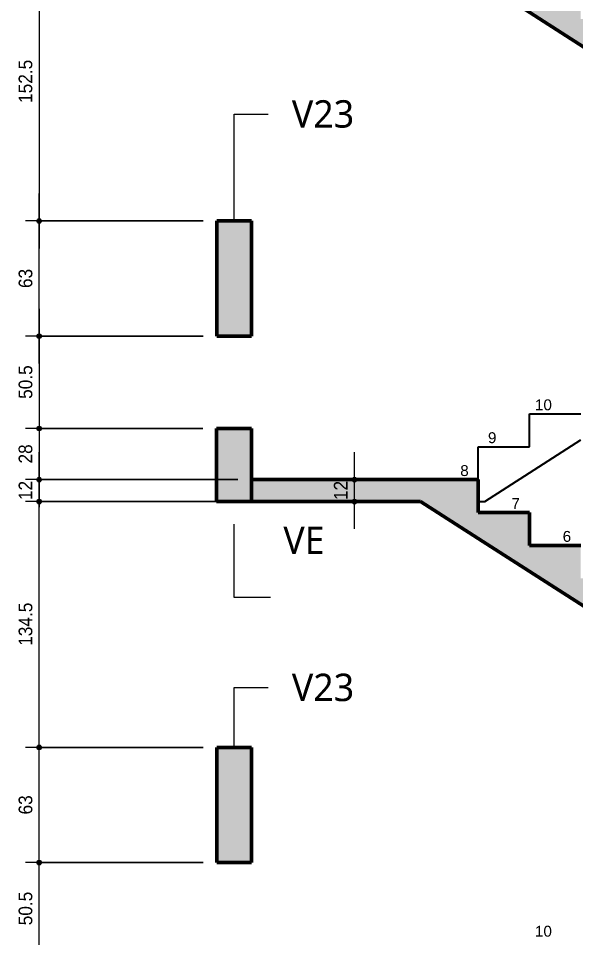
# Model space of a CAD drawing. Extents: x -875 to 3162, y 79010 to 88037.
# Drawn here: x 6 to 311, y 80090 to 80593 of the extents above; entities that cross this region are included whole.
import ezdxf

# ---------------------------------------------------------------- set-up
doc = ezdxf.new("R2010")
doc.units = 0
for name, color, linetype, lineweight in [('A-ANNO-DIMS', 7, 'Continuous', 9), ('A-ANNO-DIMS-50', 7, 'Continuous', 9), ('S-BEAM', 7, 'Continuous', 25), ('S-BEAM-IDEN', 7, 'Continuous', 9), ('S-STRS', 7, 'Continuous', 25), ('S-STRS-ANNO', 7, 'Continuous', 18)]:
    doc.layers.add(name, color=color, linetype=linetype, lineweight=lineweight)
doc.layers.add('A-DETL', color=94, linetype='Continuous', lineweight=18, true_color=0x00a600)
doc.styles.add('Arial', font='arial.ttf', dxfattribs={"height": 5.953125})
doc.styles.add('Arial_1', font='arial.ttf', dxfattribs={"width": 0.9, "height": 7.5})
doc.styles.add('Gadugi_1', font='gadugi.ttf', dxfattribs={"height": 15})
doc.dimstyles.new('PED_1_5mm_ESQ', dxfattribs={"dimscale": 30.48, "dimtxt": 7.651945, "dimasz": 0.328084, "dimexe": 0.246063, "dimexo": 0.246063, "dimgap": 0.049213, "dimtad": 1, "dimdec": 1, "dimrnd": 0.5, "dimdsep": 46, "dimtxsty": 'Arial_1', "dimblk1": 'DOTSMALL', "dimblk2": 'DOTSMALL', "dimsah": 1, "dimcen": 0.09, "dimdle": 0.492126, "dimazin": 0, "dimtfac": 1, "dimtdec": 4, "dimtix": 1, "dimtmove": 0, "dimatfit": 3, "dimfxl": 1, "dimtvp": 1, "dimtolj": 1, "dimtzin": 0, "dimarcsym": 2})

# ---------------------------------------------------------------- blocks, each defined once
blk = doc.blocks.new('DIMBLOCK56-CT A 003 - CORTE D_1 ESCADA TÉRREO A 5PAV')
at = {"layer": 'A-ANNO-DIMS-50', "transparency": 16777216}
h = blk.add_hatch(color=256, dxfattribs=at)
edge = h.paths.add_edge_path(flags=0)
edge.add_arc((17.59, 80131), 1.25, 0, 360)
h = blk.add_hatch(color=256, dxfattribs=at)
edge = h.paths.add_edge_path(flags=0)
edge.add_arc((17.59, 80080.5), 1.25, 0, 360)
for p, q in [((107.22, 80131), (10.09, 80131)), ((17.59, 80080.5), (17.59, 80131)), ((17.59, 80131), (107.22, 80131)), ((107.1, 80080.5), (10.09, 80080.5)), ((17.59, 80080.5), (107.1, 80080.5))]:
    blk.add_line(p, q, dxfattribs=at)
for centre in [(17.59, 80131), (17.59, 80080.5)]:
    blk.add_circle(centre, 1.25, dxfattribs=at)
at = {"layer": 'A-ANNO-DIMS-50', "color": 0, "transparency": 16777216, "insert": (6.35, 80096.69), "char_height": 7.5, "width": 21.7551, "attachment_point": 1, "rotation": 90, "line_spacing_factor": 0.941778, "style": 'Arial_1'}
blk.add_mtext('50.5', dxfattribs=at)
blk = doc.blocks.new('_DotSmall')
at = {"color": 0, "linetype": 'ByBlock', "const_width": 0.5}
blk.add_lwpolyline([(-0.0625, 0, 1), (0.0625, 0, 1)], format="xyb", close=True, dxfattribs=at)
blk = doc.blocks.new('DIMBLOCK57-CT A 003 - CORTE D_1 ESCADA TÉRREO A 5PAV')
at = {"layer": 'A-ANNO-DIMS-50', "transparency": 16777216}
h = blk.add_hatch(color=256, dxfattribs=at)
edge = h.paths.add_edge_path(flags=0)
edge.add_arc((17.59, 80194), 1.25, 0, 360)
h = blk.add_hatch(color=256, dxfattribs=at)
edge = h.paths.add_edge_path(flags=0)
edge.add_arc((17.59, 80131), 1.25, 0, 360)
for p, q in [((107.22, 80194), (10.09, 80194)), ((17.59, 80131), (17.59, 80194)), ((17.59, 80194), (107.22, 80194)), ((107.22, 80131), (10.09, 80131)), ((17.59, 80131), (107.22, 80131))]:
    blk.add_line(p, q, dxfattribs=at)
for centre in [(17.59, 80194), (17.59, 80131)]:
    blk.add_circle(centre, 1.25, dxfattribs=at)
at = {"layer": 'A-ANNO-DIMS-50', "color": 0, "transparency": 16777216, "insert": (6.35, 80157.32), "char_height": 7.5, "width": 12.4315, "attachment_point": 1, "rotation": 90, "line_spacing_factor": 0.941778, "style": 'Arial_1'}
blk.add_mtext('63', dxfattribs=at)
blk = doc.blocks.new('DIMBLOCK58-CT A 003 - CORTE D_1 ESCADA TÉRREO A 5PAV')
at = {"layer": 'A-ANNO-DIMS-50', "transparency": 16777216}
h = blk.add_hatch(color=256, dxfattribs=at)
edge = h.paths.add_edge_path(flags=0)
edge.add_arc((17.59, 80328.5), 1.25, 0, 360)
h = blk.add_hatch(color=256, dxfattribs=at)
edge = h.paths.add_edge_path(flags=0)
edge.add_arc((17.59, 80194), 1.25, 0, 360)
for p, q in [((17.59, 80194), (17.59, 80343.5)), ((126.22, 80328.5), (10.09, 80328.5)), ((17.59, 80328.5), (126.22, 80328.5)), ((107.22, 80194), (10.09, 80194)), ((17.59, 80194), (107.22, 80194))]:
    blk.add_line(p, q, dxfattribs=at)
for centre in [(17.59, 80328.5), (17.59, 80194)]:
    blk.add_circle(centre, 1.25, dxfattribs=at)
at = {"layer": 'A-ANNO-DIMS-50', "color": 0, "transparency": 16777216, "insert": (6.35, 80249.6), "char_height": 7.5, "width": 27.9708, "attachment_point": 1, "rotation": 90, "line_spacing_factor": 0.941778, "style": 'Arial_1'}
blk.add_mtext('134.5', dxfattribs=at)
blk = doc.blocks.new('DIMBLOCK59-CT A 003 - CORTE D_1 ESCADA TÉRREO A 5PAV')
at = {"layer": 'A-ANNO-DIMS-50', "transparency": 16777216}
h = blk.add_hatch(color=256, dxfattribs=at)
edge = h.paths.add_edge_path(flags=0)
edge.add_arc((17.59, 80340.5), 1.25, 0, 360)
h = blk.add_hatch(color=256, dxfattribs=at)
edge = h.paths.add_edge_path(flags=0)
edge.add_arc((17.59, 80328.5), 1.25, 0, 360)
for p, q in [((17.59, 80313.5), (17.59, 80355.5)), ((126.22, 80340.5), (10.09, 80340.5)), ((17.59, 80340.5), (126.22, 80340.5)), ((126.22, 80328.5), (10.09, 80328.5)), ((17.59, 80328.5), (126.22, 80328.5))]:
    blk.add_line(p, q, dxfattribs=at)
for centre in [(17.59, 80340.5), (17.59, 80328.5)]:
    blk.add_circle(centre, 1.25, dxfattribs=at)
at = {"layer": 'A-ANNO-DIMS-50', "color": 0, "transparency": 16777216, "insert": (6.35, 80329.32), "char_height": 7.5, "width": 12.4315, "attachment_point": 1, "rotation": 90, "line_spacing_factor": 0.941778, "style": 'Arial_1'}
blk.add_mtext('12', dxfattribs=at)
blk = doc.blocks.new('DIMBLOCK60-CT A 003 - CORTE D_1 ESCADA TÉRREO A 5PAV')
at = {"layer": 'A-ANNO-DIMS-50', "transparency": 16777216}
h = blk.add_hatch(color=256, dxfattribs=at)
edge = h.paths.add_edge_path(flags=0)
edge.add_arc((17.59, 80419), 1.25, 0, 360)
h = blk.add_hatch(color=256, dxfattribs=at)
edge = h.paths.add_edge_path(flags=0)
edge.add_arc((17.59, 80368.5), 1.25, 0, 360)
for p, q in [((17.59, 80434), (17.59, 80368.5)), ((107.22, 80419), (10.09, 80419)), ((17.59, 80419), (107.22, 80419)), ((107.1, 80368.5), (10.09, 80368.5)), ((17.59, 80368.5), (107.1, 80368.5))]:
    blk.add_line(p, q, dxfattribs=at)
for centre in [(17.59, 80419), (17.59, 80368.5)]:
    blk.add_circle(centre, 1.25, dxfattribs=at)
at = {"layer": 'A-ANNO-DIMS-50', "color": 0, "transparency": 16777216, "insert": (6.35, 80384.69), "char_height": 7.5, "width": 21.7551, "attachment_point": 1, "rotation": 90, "line_spacing_factor": 0.941778, "style": 'Arial_1'}
blk.add_mtext('50.5', dxfattribs=at)
blk = doc.blocks.new('DIMBLOCK61-CT A 003 - CORTE D_1 ESCADA TÉRREO A 5PAV')
at = {"layer": 'A-ANNO-DIMS-50', "transparency": 16777216}
h = blk.add_hatch(color=256, dxfattribs=at)
edge = h.paths.add_edge_path(flags=0)
edge.add_arc((17.59, 80368.5), 1.25, 0, 360)
h = blk.add_hatch(color=256, dxfattribs=at)
edge = h.paths.add_edge_path(flags=0)
edge.add_arc((17.59, 80340.5), 1.25, 0, 360)
for p, q in [((107.1, 80368.5), (10.09, 80368.5)), ((17.59, 80368.5), (17.59, 80325.5)), ((17.59, 80368.5), (107.1, 80368.5)), ((126.22, 80340.5), (10.09, 80340.5)), ((17.59, 80340.5), (126.22, 80340.5))]:
    blk.add_line(p, q, dxfattribs=at)
for centre in [(17.59, 80368.5), (17.59, 80340.5)]:
    blk.add_circle(centre, 1.25, dxfattribs=at)
at = {"layer": 'A-ANNO-DIMS-50', "color": 0, "transparency": 16777216, "insert": (6.35, 80349.32), "char_height": 7.5, "width": 12.4315, "attachment_point": 1, "rotation": 90, "line_spacing_factor": 0.941778, "style": 'Arial_1'}
blk.add_mtext('28', dxfattribs=at)
blk = doc.blocks.new('DIMBLOCK62-CT A 003 - CORTE D_1 ESCADA TÉRREO A 5PAV')
at = {"layer": 'A-ANNO-DIMS-50', "transparency": 16777216}
h = blk.add_hatch(color=256, dxfattribs=at)
edge = h.paths.add_edge_path(flags=0)
edge.add_arc((17.59, 80482), 1.25, 0, 360)
h = blk.add_hatch(color=256, dxfattribs=at)
edge = h.paths.add_edge_path(flags=0)
edge.add_arc((17.59, 80419), 1.25, 0, 360)
for p, q in [((17.59, 80404), (17.59, 80497)), ((107.22, 80482), (10.09, 80482)), ((17.59, 80482), (107.22, 80482)), ((107.22, 80419), (10.09, 80419)), ((17.59, 80419), (107.22, 80419))]:
    blk.add_line(p, q, dxfattribs=at)
for centre in [(17.59, 80482), (17.59, 80419)]:
    blk.add_circle(centre, 1.25, dxfattribs=at)
at = {"layer": 'A-ANNO-DIMS-50', "color": 0, "transparency": 16777216, "insert": (6.35, 80445.32), "char_height": 7.5, "width": 12.4315, "attachment_point": 1, "rotation": 90, "line_spacing_factor": 0.941778, "style": 'Arial_1'}
blk.add_mtext('63', dxfattribs=at)
blk = doc.blocks.new('DIMBLOCK63-CT A 003 - CORTE D_1 ESCADA TÉRREO A 5PAV')
at = {"layer": 'A-ANNO-DIMS-50', "transparency": 16777216}
h = blk.add_hatch(color=256, dxfattribs=at)
edge = h.paths.add_edge_path(flags=0)
edge.add_arc((17.59, 80634.5), 1.25, 0, 360)
h = blk.add_hatch(color=256, dxfattribs=at)
edge = h.paths.add_edge_path(flags=0)
edge.add_arc((17.59, 80482), 1.25, 0, 360)
for p, q in [((17.59, 80649.5), (17.59, 80467)), ((126.22, 80634.5), (10.09, 80634.5)), ((17.59, 80634.5), (126.22, 80634.5)), ((107.22, 80482), (10.09, 80482)), ((17.59, 80482), (107.22, 80482))]:
    blk.add_line(p, q, dxfattribs=at)
for centre in [(17.59, 80634.5), (17.59, 80482)]:
    blk.add_circle(centre, 1.25, dxfattribs=at)
at = {"layer": 'A-ANNO-DIMS-50', "color": 0, "transparency": 16777216, "insert": (6.35, 80546.6), "char_height": 7.5, "width": 27.9708, "attachment_point": 1, "rotation": 90, "line_spacing_factor": 0.941778, "style": 'Arial_1'}
blk.add_mtext('152.5', dxfattribs=at)
blk = doc.blocks.new('DIMBLOCK116-CT A 003 - CORTE D_1 ESCADA TÉRREO A 5PAV')
at = {"layer": 'A-ANNO-DIMS-50', "transparency": 16777216}
h = blk.add_hatch(color=256, dxfattribs=at)
edge = h.paths.add_edge_path(flags=0)
edge.add_arc((189.96, 80340.5), 1.25, 0, 360)
h = blk.add_hatch(color=256, dxfattribs=at)
edge = h.paths.add_edge_path(flags=0)
edge.add_arc((189.96, 80328.5), 1.25, 0, 360)
for p, q in [((189.96, 80313.5), (189.96, 80355.5)), ((195.69, 80340.5), (182.46, 80340.5)), ((189.96, 80340.5), (195.69, 80340.5)), ((195.69, 80328.5), (182.46, 80328.5)), ((189.96, 80328.5), (195.69, 80328.5))]:
    blk.add_line(p, q, dxfattribs=at)
for centre in [(189.96, 80340.5), (189.96, 80328.5)]:
    blk.add_circle(centre, 1.25, dxfattribs=at)
at = {"layer": 'A-ANNO-DIMS-50', "color": 0, "transparency": 16777216, "insert": (178.72, 80329.32), "char_height": 7.5, "width": 12.4315, "attachment_point": 1, "rotation": 90, "line_spacing_factor": 0.941778, "style": 'Arial_1'}
blk.add_mtext('12', dxfattribs=at)

msp = doc.modelspace()

# ---------------------------------------------------------------- hatches: boundary and pattern name
at = {"layer": 'S-BEAM', "true_color": 0xa6a6a6}
for points in [[(133.72, 80419), (133.72, 80482), (114.72, 80482), (114.72, 80419)], [(114.6, 80328.5), (133.6, 80328.5), (133.6, 80368.5), (114.6, 80368.5), (114.6, 80340.5)], [(133.72, 80131), (133.72, 80194), (114.72, 80194), (114.72, 80131)]]:
    msp.add_hatch(color=253, dxfattribs=at).paths.add_polyline_path(points, flags=0)
at = {"layer": 'S-STRS', "true_color": 0xa6a6a6}
for points in [[(481.66, 80470.23), (481.66, 80502.5), (453.66, 80502.5), (453.66, 80520.5), (425.66, 80520.5), (425.66, 80538.5), (397.66, 80538.5), (397.66, 80556.5), (369.66, 80556.5), (369.66, 80574.5), (341.66, 80574.5), (341.66, 80592.5), (313.66, 80592.5), (313.66, 80610.5), (285.66, 80610.5), (285.66, 80628.5), (257.66, 80628.5), (257.66, 80614.23), (384.49, 80532.7)], [(257.66, 80308.23), (257.66, 80340.5), (133.72, 80340.5), (133.72, 80328.5), (226.14, 80328.5)], [(453.66, 80182.23), (453.66, 80214.5), (425.66, 80214.5), (425.66, 80232.5), (397.66, 80232.5), (397.66, 80250.5), (369.66, 80250.5), (369.66, 80268.5), (341.66, 80268.5), (341.66, 80286.5), (313.66, 80286.5), (313.66, 80304.5), (285.66, 80304.5), (285.66, 80322.5), (257.66, 80322.5), (257.66, 80308.23), (384.49, 80226.7)]]:
    msp.add_hatch(color=253, dxfattribs=at).paths.add_polyline_path(points, flags=0)

# ---------------------------------------------------------------- linework, layer by layer
at = {"layer": 'A-DETL', "color": 7, "lineweight": 9}
for p, q in [((124.1, 80316.18), (124.1, 80276.18)), ((124.1, 80276.18), (144.1, 80276.18))]:
    msp.add_line(p, q, dxfattribs=at)
at = {"layer": 'S-BEAM', "lineweight": 50}
for p, q in [((133.72, 80482), (114.72, 80482)), ((114.72, 80482), (114.72, 80419)), ((133.72, 80419), (133.72, 80482)), ((114.72, 80419), (133.72, 80419)), ((133.6, 80368.5), (114.6, 80368.5)), ((114.6, 80368.5), (114.6, 80328.5)), ((133.6, 80328.5), (133.6, 80368.5)), ((114.6, 80328.5), (133.6, 80328.5)), ((133.72, 80194), (114.72, 80194)), ((114.72, 80194), (114.72, 80131)), ((133.72, 80131), (133.72, 80194)), ((114.72, 80131), (133.72, 80131))]:
    msp.add_line(p, q, dxfattribs=at)
at = {"layer": 'S-BEAM-IDEN'}
for p, q in [((124.22, 80540.53), (142.72, 80540.53)), ((124.22, 80482), (124.22, 80540.53)), ((124.22, 80226.8), (142.72, 80226.8)), ((124.22, 80194), (124.22, 80226.8))]:
    msp.add_line(p, q, dxfattribs=at)
at = {"layer": 'S-STRS', "lineweight": 50}
for p, q in [((257.66, 80614.23), (481.66, 80470.23)), ((257.66, 80340.5), (133.72, 80340.5)), ((133.72, 80340.5), (133.72, 80328.5)), ((257.66, 80322.5), (257.66, 80340.5)), ((133.72, 80328.5), (226.14, 80328.5)), ((226.14, 80328.5), (257.66, 80308.23)), ((285.66, 80322.5), (257.66, 80322.5)), ((285.66, 80304.5), (285.66, 80322.5)), ((257.66, 80308.23), (453.66, 80182.23)), ((313.66, 80304.5), (285.66, 80304.5))]:
    msp.add_line(p, q, dxfattribs=at)
at = {"layer": 'S-STRS'}
for p, q in [((285.66, 80376.5), (313.66, 80376.5)), ((285.66, 80358.5), (285.66, 80376.5)), ((257.66, 80358.5), (261.19, 80358.5)), ((257.66, 80340.5), (257.66, 80358.5)), ((261.19, 80358.5), (285.66, 80358.5)), ((285.66, 80344.23), (313.66, 80362.23)), ((261.19, 80328.5), (285.66, 80344.23)), ((257.66, 80328.5), (261.19, 80328.5))]:
    msp.add_line(p, q, dxfattribs=at)

# ---------------------------------------------------------------- texts
at = {"layer": 'S-BEAM-IDEN', "char_height": 15, "attachment_point": 1, "style": 'Gadugi_1'}
for s, insert, width in [('V23', (155.73, 80548.08), 44.0928), ('VE', (151.06, 80314.86), 28.8607), ('V23', (155.73, 80234.35), 44.0928)]:
    msp.add_mtext(s, dxfattribs=dict(at, insert=insert, width=width))
at = {"layer": 'S-STRS-ANNO', "attachment_point": 1, "line_spacing_factor": 0.941778, "style": 'Arial'}
for s, insert, char_height, width in [('10', (288.66, 80384.42), 5.953, 10.9888), ('9', (262.95, 80366.42), 5.95, 5.4944), ('8', (247.8, 80348.42), 5.95, 5.4944), ('7', (275.8, 80330.42), 5.95, 5.4944), ('6', (303.8, 80312.42), 5.95, 5.4944), ('10', (288.66, 80096.42), 5.953, 10.9888)]:
    msp.add_mtext(s, dxfattribs=dict(at, insert=insert, char_height=char_height, width=width))

# ---------------------------------------------------------------- dimensions: what is measured, and where the dimension line sits
at = {"layer": 'A-ANNO-DIMS'}
for base, p1, p2, override, picture, middle in [((17.59, 80482), (133.72, 80634.5), (114.72, 80482), {"dimpost": '<>', "dimfxl": 153.679049}, 'DIMBLOCK63-CT A 003 - CORTE D_1 ESCADA TÉRREO A 5PAV', (12.26, 80558.25)), ((17.59, 80482), (114.72, 80419), (114.72, 80482), {"dimpost": '<>', "dimfxl": 63}, 'DIMBLOCK62-CT A 003 - CORTE D_1 ESCADA TÉRREO A 5PAV', (12.25, 80450.5)), ((17.59, 80368.5), (114.72, 80419), (114.6, 80368.5), {"dimpost": '<>', "dimfxl": 50.500148}, 'DIMBLOCK60-CT A 003 - CORTE D_1 ESCADA TÉRREO A 5PAV', (12.26, 80393.75)), ((17.59, 80340.5), (114.6, 80368.5), (133.72, 80340.5), {"dimpost": '<>', "dimfxl": 33.9066}, 'DIMBLOCK61-CT A 003 - CORTE D_1 ESCADA TÉRREO A 5PAV', (12.26, 80354.5)), ((17.59, 80340.5), (133.72, 80328.5), (133.72, 80340.5), {"dimpost": '<>', "dimfxl": 12}, 'DIMBLOCK59-CT A 003 - CORTE D_1 ESCADA TÉRREO A 5PAV', (12.32, 80334.5)), ((189.96, 80340.5), (188.19, 80328.5), (188.19, 80340.5), {"dimpost": '<>', "dimfxl": 12}, 'DIMBLOCK116-CT A 003 - CORTE D_1 ESCADA TÉRREO A 5PAV', (184.69, 80334.5)), ((17.59, 80328.5), (114.72, 80194), (133.72, 80328.5), {"dimpost": '<>', "dimfxl": 135.835378}, 'DIMBLOCK58-CT A 003 - CORTE D_1 ESCADA TÉRREO A 5PAV', (12.25, 80261.25)), ((17.59, 80194), (114.72, 80131), (114.72, 80194), {"dimpost": '<>', "dimfxl": 63}, 'DIMBLOCK57-CT A 003 - CORTE D_1 ESCADA TÉRREO A 5PAV', (12.25, 80162.5)), ((17.59, 80131), (114.6, 80080.5), (114.72, 80131), {"dimpost": '<>', "dimfxl": 50.500148}, 'DIMBLOCK56-CT A 003 - CORTE D_1 ESCADA TÉRREO A 5PAV', (12.26, 80105.75))]:
    dim = msp.add_linear_dim(base=base, p1=p1, p2=p2, angle=90, dimstyle='PED_1_5mm_ESQ', override=override, dxfattribs=at)
    dim.commit()
    dim.dimension.update_dxf_attribs({"geometry": picture, "text_midpoint": middle})

doc.saveas('drawing.dxf')
